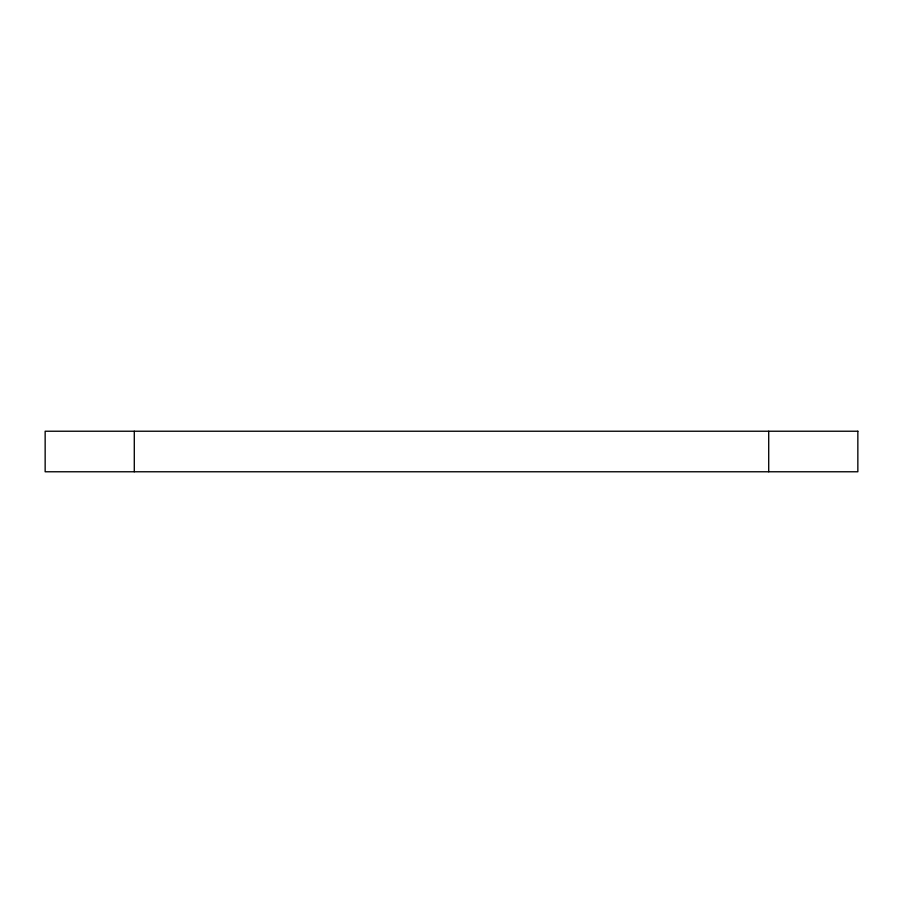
<?xml version="1.0" encoding="UTF-8"?>
<svg xmlns="http://www.w3.org/2000/svg" width="903" height="903" viewBox="0 0 903 903"><rect width="100%" height="100%" fill="white"/><g stroke="black" fill="none" stroke-linecap="round" stroke-linejoin="round"><path stroke-width="1.35" d="M768.713 431.228L768.713 471.772M134.287 431.228L134.287 471.772M857.85 431.228L45.15 431.228L45.15 471.772L857.85 471.772L857.85 431.228"/></g></svg>
